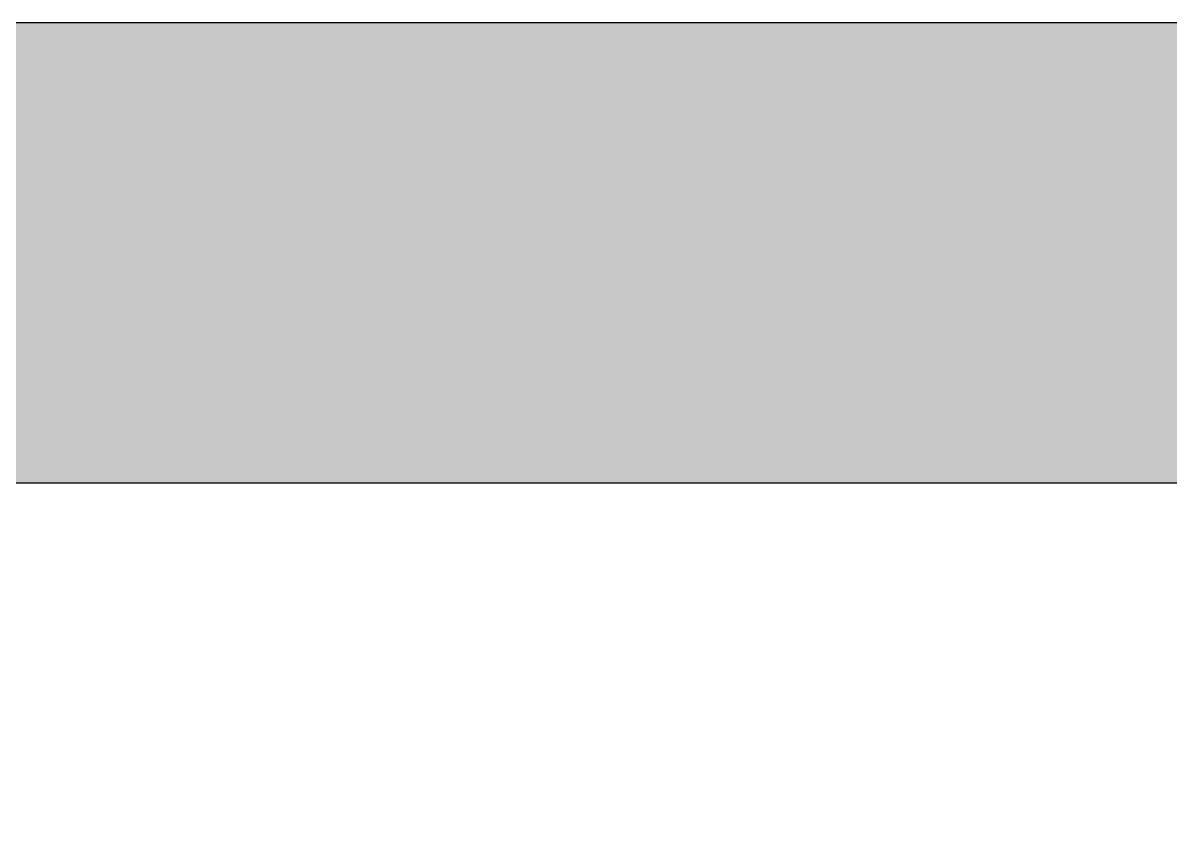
# Model space of a CAD drawing. Header units: inches. Extents: x 258415 to 640093, y 441672 to 945769.
# Drawn here: x 328941 to 329565, y 463137 to 463574 of the extents above; entities that cross this region are included whole.
import ezdxf

# ---------------------------------------------------------------- set-up
doc = ezdxf.new("R2010")
doc.units = ezdxf.units.IN
doc.header["$MEASUREMENT"] = 0
for name, color, linetype in [('CQ section wall', 3, 'Continuous'), ('CQ Section walls', 3, 'Continuous'), ('CQ Wall hatch_CHB', 8, 'Continuous')]:
    doc.layers.add(name, color=color, linetype=linetype)

# ---------------------------------------------------------------- blocks, each defined once
blk = doc.blocks.new('section c and d ff12')
at = {"layer": 'CQ Wall hatch_CHB', "ltscale": 300, "extrusion": (1.65644e-08, -2.02966e-09, 1)}
h = blk.add_hatch(dxfattribs=at)
h.set_pattern_fill('AR-CONC', color=256, scale=10, angle=-13.97142, style=0)
h.set_pattern_definition([(36.028577, (7745.6, -14615.695), (68.0890203, -23.40695), [7.5, -82.5]), (341.028577, (7745.6, -14615.695), (4.696116, 76.343932), [6, -66]), (86.480021, (7751.27, -14617.646), (72.7851354, 52.936981), [6.374019, -70.114211]), (32.212777, (7750.43, -14596.29), (99.570572, -41.829513), [11.25, -123.75]), (82.664212, (7758.72, -14599.77), (114.220033, 71.96377), [9.561034, -105.171376]), (337.21274, (7750.43, -14596.29), (114.220033, 71.96377), [9, -99]), (7.028577, (7758.923, -14603.554), (48.2040844, -53.482392), [7.5, -82.5]), (312.028577, (7758.92, -14603.55), (41.119588, 64.495185), [6, -66]), (57.480021, (7762.94, -14608.01), (89.323671, 11.012793), [6.374019, -70.114211]), (23.5285767, (7745.598, -14615.695), (9.2173322, 32.010976), [0, -65.2, 0, -67, 0, -66.25]), (353.528577, (7745.598, -14615.695), (35.0512903, 31.9228578), [0, -38.2, 0, -63.7, 0, -25.25]), (313.5285767, (7723.957, -14610.311), (51.2584374, -15.0772595), [0, -25, 0, -78, 0, -103.5]), (303.528577, (7714.253, -14607.897), (59.0102484, -4.3659754), [0, -32.5, 0, -51.8, 0, -73.5])])
h.paths.add_polyline_path([(327558.05, 463573.85), (327558.05, 463323.85), (332240.08, 463323.85), (332240.08, 463573.85)])
h.paths.add_polyline_path([(327558.05, 459623.85), (327558.05, 459373.85), (332240.08, 459373.85), (332240.08, 459623.85)])
at = {"layer": 'CQ Section walls', "extrusion": (1.65644e-08, -2.02966e-09, 1), "elevation": 0}
for points in [[(332240.08, 463573.85), (327558.05, 463573.85)], [(327558.05, 463323.85), (332240.08, 463323.85)]]:
    blk.add_lwpolyline(points, dxfattribs=at)

msp = doc.modelspace()

# ---------------------------------------------------------------- block references
at = {"layer": 'CQ section wall'}
msp.add_blockref('section c and d ff12', (0, 0), dxfattribs=at)

doc.saveas('drawing.dxf')
